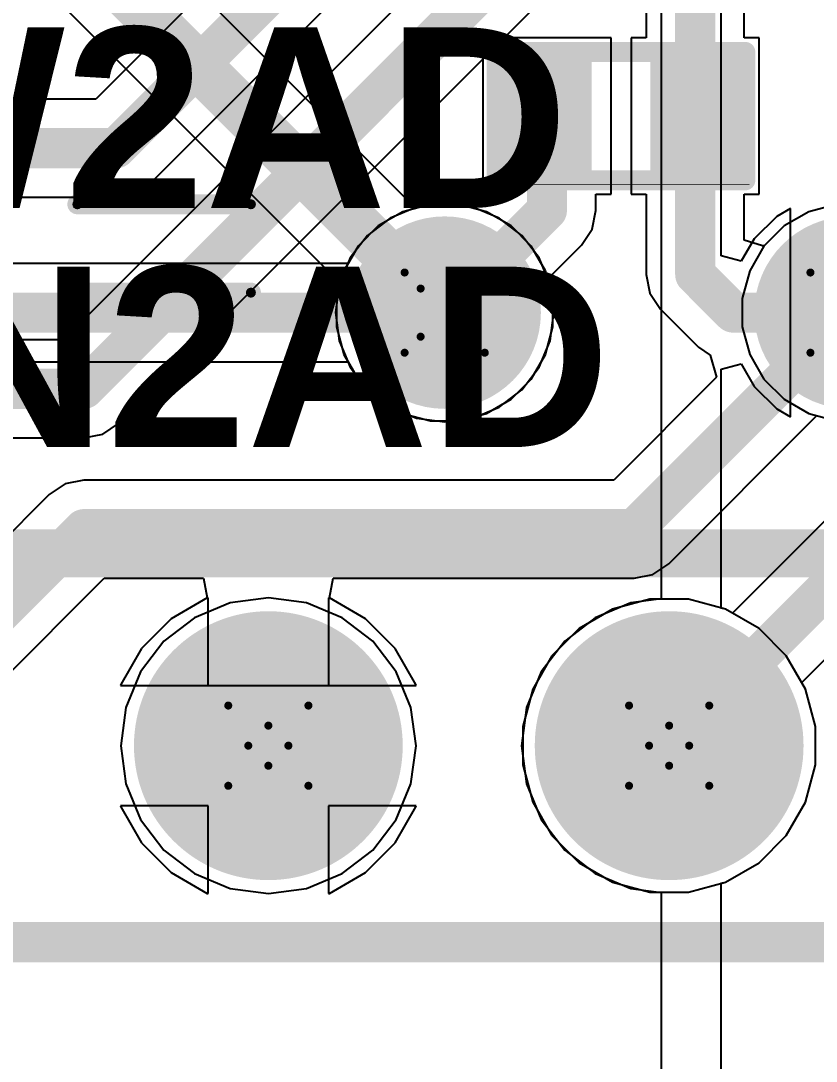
# Model space of a CAD drawing. Header units: inches. Extents: x 0 to 13.9, y -0.2 to 3.4.
# Drawn here: x 1.7392 to 1.9377, y 1.7223 to 1.9818 of the extents above; entities that cross this region are included whole.
import ezdxf

# ---------------------------------------------------------------- set-up
doc = ezdxf.new("R2010")
doc.units = ezdxf.units.IN
doc.header["$MEASUREMENT"] = 0
for name, color, linetype in [('Bottom Layer', 5, 'Continuous'), ('Bottom Solder', 6, 'Continuous'), ('Drill Drawing', 1, 'Continuous'), ('Layer 1', 16, 'Continuous'), ('Layer 2', 76, 'Continuous'), ('Mechanical 4', 56, 'Continuous'), ('Multi-Layer', 9, 'Continuous'), ('Pad Holes', 156, 'Continuous'), ('Top Layer', 1, 'Continuous'), ('Top Overlay', 2, 'Continuous'), ('Top Paste', 8, 'Continuous'), ('Top Solder', 216, 'Continuous')]:
    doc.layers.add(name, color=color, linetype=linetype)
doc.styles.add('Arial_Bold', font='', dxfattribs={"height": 0.2})
doc.styles.get('Arial_Bold').set_extended_font_data('Arial', bold=True)

msp = doc.modelspace()

# ---------------------------------------------------------------- hatches: boundary and pattern name
at = {"layer": 'Bottom Layer'}
h = msp.add_hatch(color=5, dxfattribs=at)
edge = h.paths.add_edge_path()
edge.add_arc((1.845, 1.909), 0.02, 0, 360)
h = msp.add_hatch(color=5, dxfattribs=at)
edge = h.paths.add_edge_path()
edge.add_arc((1.94625, 1.909), 0.02, 0, 360)
h = msp.add_hatch(color=5, dxfattribs=at)
edge = h.paths.add_edge_path()
edge.add_arc((1.801, 1.801), 0.02953, 0, 360)
h = msp.add_hatch(color=5, dxfattribs=at)
edge = h.paths.add_edge_path()
edge.add_arc((1.901, 1.801), 0.02953, 0, 360)
at = {"layer": 'Bottom Solder'}
h = msp.add_hatch(color=6, dxfattribs=at)
edge = h.paths.add_edge_path()
edge.add_arc((1.845, 1.909), 0.024, 0, 360)
h = msp.add_hatch(color=6, dxfattribs=at)
edge = h.paths.add_edge_path()
edge.add_arc((1.94625, 1.909), 0.024, 0, 360)
h = msp.add_hatch(color=6, dxfattribs=at)
edge = h.paths.add_edge_path()
edge.add_arc((1.801, 1.801), 0.03353, 0, 360)
h = msp.add_hatch(color=6, dxfattribs=at)
edge = h.paths.add_edge_path()
edge.add_arc((1.901, 1.801), 0.03353, 0, 360)
at = {"layer": 'Layer 1'}
h = msp.add_hatch(color=16, dxfattribs=at)
edge = h.paths.add_edge_path()
edge.add_arc((1.845, 1.909), 0.02, 0, 360)
h = msp.add_hatch(color=16, dxfattribs=at)
edge = h.paths.add_edge_path()
edge.add_arc((1.94625, 1.909), 0.02, 0, 360)
h = msp.add_hatch(color=16, dxfattribs=at)
edge = h.paths.add_edge_path()
edge.add_arc((1.801, 1.801), 0.02953, 0, 360)
h = msp.add_hatch(color=16, dxfattribs=at)
edge = h.paths.add_edge_path()
edge.add_arc((1.901, 1.801), 0.02953, 0, 360)
at = {"layer": 'Layer 2'}
h = msp.add_hatch(color=76, dxfattribs=at)
edge = h.paths.add_edge_path()
edge.add_arc((1.845, 1.909), 0.02, 0, 360)
h = msp.add_hatch(color=76, dxfattribs=at)
edge = h.paths.add_edge_path()
edge.add_arc((1.94625, 1.909), 0.02, 0, 360)
h = msp.add_hatch(color=76, dxfattribs=at)
edge = h.paths.add_edge_path()
edge.add_arc((1.801, 1.801), 0.02953, 0, 360)
h = msp.add_hatch(color=76, dxfattribs=at)
edge = h.paths.add_edge_path()
edge.add_arc((1.901, 1.801), 0.02953, 0, 360)
at = {"layer": 'Mechanical 4'}
h = msp.add_hatch(color=56, dxfattribs=at)
edge = h.paths.add_edge_path()
edge.add_arc((1.75335, 1.93602), 0.00125, 0, 360)
h = msp.add_hatch(color=56, dxfattribs=at)
edge = h.paths.add_edge_path()
edge.add_arc((1.79665, 1.93602), 0.00125, 0, 360)
h = msp.add_hatch(color=56, dxfattribs=at)
edge = h.paths.add_edge_path()
edge.add_arc((1.75335, 1.91398), 0.00125, 0, 360)
h = msp.add_hatch(color=56, dxfattribs=at)
edge = h.paths.add_edge_path()
edge.add_arc((1.79665, 1.91398), 0.00125, 0, 360)
at = {"layer": 'Multi-Layer'}
h = msp.add_hatch(color=9, dxfattribs=at)
edge = h.paths.add_edge_path()
edge.add_arc((1.845, 1.909), 0.02, 0, 360)
h = msp.add_hatch(color=9, dxfattribs=at)
edge = h.paths.add_edge_path()
edge.add_arc((1.94625, 1.909), 0.02, 0, 360)
h = msp.add_hatch(color=9, dxfattribs=at)
edge = h.paths.add_edge_path()
edge.add_arc((1.801, 1.801), 0.02953, 0, 360)
h = msp.add_hatch(color=9, dxfattribs=at)
edge = h.paths.add_edge_path()
edge.add_arc((1.901, 1.801), 0.02953, 0, 360)
at = {"layer": 'Pad Holes'}
h = msp.add_hatch(color=7, dxfattribs=at)
edge = h.paths.add_edge_path()
edge.add_arc((1.75335, 1.93602), 0.00125, 0, 360)
h = msp.add_hatch(color=7, dxfattribs=at)
edge = h.paths.add_edge_path()
edge.add_arc((1.79665, 1.93602), 0.00125, 0, 360)
h = msp.add_hatch(color=7, dxfattribs=at)
edge = h.paths.add_edge_path()
edge.add_arc((1.845, 1.909), 0.01, 0, 360)
h = msp.add_hatch(color=7, dxfattribs=at)
edge = h.paths.add_edge_path()
edge.add_arc((1.94625, 1.909), 0.01, 0, 360)
h = msp.add_hatch(color=7, dxfattribs=at)
edge = h.paths.add_edge_path()
edge.add_arc((1.75335, 1.91398), 0.00125, 0, 360)
h = msp.add_hatch(color=7, dxfattribs=at)
edge = h.paths.add_edge_path()
edge.add_arc((1.79665, 1.91398), 0.00125, 0, 360)
h = msp.add_hatch(color=7, dxfattribs=at)
edge = h.paths.add_edge_path()
edge.add_arc((1.801, 1.801), 0.01772, 0, 360)
h = msp.add_hatch(color=7, dxfattribs=at)
edge = h.paths.add_edge_path()
edge.add_arc((1.901, 1.801), 0.01772, 0, 360)
at = {"layer": 'Top Layer'}
for points in [[(1.8615, 1.9455), (1.8615, 1.9705), (1.8795, 1.9705), (1.8795, 1.9455)], [(1.8985, 1.9455), (1.8985, 1.9705), (1.9165, 1.9705), (1.9165, 1.9455)]]:
    msp.add_hatch(color=1, dxfattribs=at).paths.add_polyline_path(points)
h = msp.add_hatch(color=1, dxfattribs=at)
edge = h.paths.add_edge_path()
edge.add_arc((1.845, 1.909), 0.02, 0, 360)
h = msp.add_hatch(color=1, dxfattribs=at)
edge = h.paths.add_edge_path()
edge.add_arc((1.94625, 1.909), 0.02, 0, 360)
h = msp.add_hatch(color=1, dxfattribs=at)
edge = h.paths.add_edge_path()
edge.add_arc((1.801, 1.801), 0.02953, 0, 360)
h = msp.add_hatch(color=1, dxfattribs=at)
edge = h.paths.add_edge_path()
edge.add_arc((1.901, 1.801), 0.02953, 0, 360)
at = {"layer": 'Top Paste'}
for points in [[(1.8615, 1.9455), (1.8615, 1.9705), (1.8795, 1.9705), (1.8795, 1.9455)], [(1.8985, 1.9455), (1.8985, 1.9705), (1.9165, 1.9705), (1.9165, 1.9455)]]:
    msp.add_hatch(color=8, dxfattribs=at).paths.add_polyline_path(points)
at = {"layer": 'Top Solder'}
for points in [[(1.85933, 1.94333), (1.85933, 1.97267), (1.88167, 1.97267), (1.88167, 1.94333)], [(1.89633, 1.94333), (1.89633, 1.97267), (1.91867, 1.97267), (1.91867, 1.94333)]]:
    msp.add_hatch(color=216, dxfattribs=at).paths.add_polyline_path(points)
h = msp.add_hatch(color=216, dxfattribs=at)
edge = h.paths.add_edge_path()
edge.add_arc((1.845, 1.909), 0.024, 0, 360)
h = msp.add_hatch(color=216, dxfattribs=at)
edge = h.paths.add_edge_path()
edge.add_arc((1.94625, 1.909), 0.024, 0, 360)
h = msp.add_hatch(color=216, dxfattribs=at)
edge = h.paths.add_edge_path()
edge.add_arc((1.801, 1.801), 0.03353, 0, 360)
h = msp.add_hatch(color=216, dxfattribs=at)
edge = h.paths.add_edge_path()
edge.add_arc((1.901, 1.801), 0.03353, 0, 360)

# ---------------------------------------------------------------- linework, layer by layer
at = {"layer": 'Bottom Layer'}
for p, q in [((1.97219, 2.17649), (1.75793, 1.96224)), ((1.77165, 1.94135), (1.98949, 2.15919)), ((1.93535, 2.08765), (1.74993, 1.90224)), ((1.76365, 1.88135), (1.94907, 2.06676)), ((1.75793, 1.96224), (1.59511, 1.96224)), ((1.76768, 1.9387), (1.77165, 1.94135)), ((1.763, 1.93776), (1.76768, 1.9387)), ((1.59511, 1.93776), (1.763, 1.93776)), ((1.84145, 1.936), (1.83458, 1.93416)), ((1.84855, 1.936), (1.84145, 1.936)), ((1.85542, 1.93416), (1.84855, 1.936)), ((1.9427, 1.936), (1.93583, 1.93416)), ((1.83458, 1.93416), (1.82842, 1.93061)), ((1.86158, 1.93061), (1.85542, 1.93416)), ((1.93583, 1.93416), (1.92967, 1.93061)), ((1.82842, 1.93061), (1.82339, 1.92558)), ((1.86661, 1.92558), (1.86158, 1.93061)), ((1.92967, 1.93061), (1.92464, 1.92558)), ((1.82339, 1.92558), (1.81984, 1.91942)), ((1.87016, 1.91942), (1.86661, 1.92558)), ((1.92464, 1.92558), (1.92109, 1.91942)), ((1.81984, 1.91942), (1.818, 1.91255)), ((1.872, 1.91255), (1.87016, 1.91942)), ((1.92109, 1.91942), (1.91925, 1.91255)), ((1.818, 1.91255), (1.818, 1.90545)), ((1.872, 1.90545), (1.872, 1.91255)), ((1.91925, 1.91255), (1.91925, 1.90545)), ((1.818, 1.90545), (1.81984, 1.89858)), ((1.87016, 1.89858), (1.872, 1.90545)), ((1.91925, 1.90545), (1.92109, 1.89858)), ((1.74993, 1.90224), (1.59511, 1.90224)), ((1.81984, 1.89858), (1.82339, 1.89242)), ((1.86661, 1.89242), (1.87016, 1.89858)), ((1.92109, 1.89858), (1.92464, 1.89242)), ((1.82339, 1.89242), (1.82842, 1.88739)), ((1.86158, 1.88739), (1.86661, 1.89242)), ((1.92464, 1.89242), (1.92967, 1.88739)), ((1.82842, 1.88739), (1.83458, 1.88384)), ((1.85542, 1.88384), (1.86158, 1.88739)), ((1.92967, 1.88739), (1.93583, 1.88384)), ((1.83458, 1.88384), (1.84145, 1.882)), ((1.84855, 1.882), (1.85542, 1.88384)), ((1.93583, 1.88384), (1.9427, 1.882)), ((1.75968, 1.8787), (1.76365, 1.88135)), ((1.84145, 1.882), (1.84855, 1.882)), ((1.755, 1.87776), (1.75968, 1.8787)), ((1.59511, 1.87776), (1.755, 1.87776)), ((1.78574, 1.83783), (1.77673, 1.83263)), ((1.786, 1.8379), (1.78574, 1.83783)), ((1.786, 1.816), (1.786, 1.8379)), ((1.81626, 1.83783), (1.816, 1.8379)), ((1.816, 1.8379), (1.816, 1.816)), ((1.82527, 1.83263), (1.81626, 1.83783)), ((1.89619, 1.83753), (1.8869, 1.83504)), ((1.90581, 1.83753), (1.89619, 1.83753)), ((1.9151, 1.83504), (1.90581, 1.83753)), ((1.8869, 1.83504), (1.87857, 1.83023)), ((1.92343, 1.83023), (1.9151, 1.83504)), ((1.77673, 1.83263), (1.76937, 1.82527)), ((1.83263, 1.82527), (1.82527, 1.83263)), ((1.87857, 1.83023), (1.87177, 1.82343)), ((1.93023, 1.82343), (1.92343, 1.83023)), ((1.76937, 1.82527), (1.76417, 1.81626)), ((1.83783, 1.81626), (1.83263, 1.82527)), ((1.87177, 1.82343), (1.86696, 1.8151)), ((1.93504, 1.8151), (1.93023, 1.82343)), ((1.76417, 1.81626), (1.7641, 1.816)), ((1.8379, 1.816), (1.83783, 1.81626)), ((1.7641, 1.816), (1.786, 1.816)), ((1.816, 1.816), (1.8379, 1.816)), ((1.86696, 1.8151), (1.86447, 1.80581)), ((1.93753, 1.80581), (1.93504, 1.8151)), ((1.86447, 1.80581), (1.86447, 1.79619)), ((1.93753, 1.79619), (1.93753, 1.80581)), ((1.86447, 1.79619), (1.86696, 1.7869)), ((1.93504, 1.7869), (1.93753, 1.79619)), ((1.786, 1.786), (1.7641, 1.786)), ((1.7641, 1.786), (1.76417, 1.78574)), ((1.76417, 1.78574), (1.76937, 1.77673)), ((1.786, 1.7641), (1.786, 1.786)), ((1.8379, 1.786), (1.816, 1.786)), ((1.816, 1.786), (1.816, 1.7641)), ((1.83263, 1.77673), (1.83783, 1.78574)), ((1.83783, 1.78574), (1.8379, 1.786)), ((1.86696, 1.7869), (1.87177, 1.77857)), ((1.93023, 1.77857), (1.93504, 1.7869)), ((1.87177, 1.77857), (1.87857, 1.77177)), ((1.92343, 1.77177), (1.93023, 1.77857)), ((1.76937, 1.77673), (1.77673, 1.76937)), ((1.82527, 1.76937), (1.83263, 1.77673)), ((1.87857, 1.77177), (1.8869, 1.76696)), ((1.9151, 1.76696), (1.92343, 1.77177)), ((1.77673, 1.76937), (1.78574, 1.76417)), ((1.81626, 1.76417), (1.82527, 1.76937)), ((1.8869, 1.76696), (1.89619, 1.76447)), ((1.90581, 1.76447), (1.9151, 1.76696)), ((1.89619, 1.76447), (1.90581, 1.76447)), ((1.78574, 1.76417), (1.786, 1.7641)), ((1.816, 1.7641), (1.81626, 1.76417))]:
    msp.add_line(p, q, dxfattribs=at)
for points in [[(1.763, 1.95, 0.01, 0.01, 0), (1.991, 2.178, 0.01, 0.01, 0)], [(1.755, 1.89, 0.01, 0.01, 0), (1.944, 2.079, 0.01, 0.01, 0)], [(1.571, 1.95, 0.01, 0.01, 0), (1.763, 1.95, 0.01, 0.01, 0)], [(1.571, 1.89, 0.01, 0.01, 0), (1.755, 1.89, 0.01, 0.01, 0)]]:
    msp.add_lwpolyline(points, format="xyseb", dxfattribs=at)
for points in [[(1.7605, 1.95, 0.005, 0.005, 1), (1.7655, 1.95, 0.005, 0.005, 1)], [(1.7605, 1.95, 0.005, 0.005, 1), (1.7655, 1.95, 0.005, 0.005, 1)], [(1.7525, 1.89, 0.005, 0.005, 1), (1.7575, 1.89, 0.005, 0.005, 1)], [(1.7525, 1.89, 0.005, 0.005, 1), (1.7575, 1.89, 0.005, 0.005, 1)]]:
    msp.add_lwpolyline(points, format="xyseb", close=True, dxfattribs=at)
at = {"layer": 'Drill Drawing'}
for points in [[(1.835, 1.919, 0.002, 0.002, 0), (1.855, 1.919, 0.002, 0.002, 0)], [(1.835, 1.899, 0.002, 0.002, 0), (1.835, 1.919, 0.002, 0.002, 0)], [(1.855, 1.899, 0.002, 0.002, 0), (1.855, 1.919, 0.002, 0.002, 0)], [(1.93625, 1.919, 0.002, 0.002, 0), (1.95625, 1.919, 0.002, 0.002, 0)], [(1.93625, 1.899, 0.002, 0.002, 0), (1.93625, 1.919, 0.002, 0.002, 0)], [(1.839, 1.915, 0.002, 0.002, 0), (1.851, 1.915, 0.002, 0.002, 0)], [(1.839, 1.903, 0.002, 0.002, 0), (1.839, 1.915, 0.002, 0.002, 0)], [(1.851, 1.903, 0.002, 0.002, 0), (1.851, 1.915, 0.002, 0.002, 0)], [(1.839, 1.903, 0.002, 0.002, 0), (1.851, 1.903, 0.002, 0.002, 0)], [(1.835, 1.899, 0.002, 0.002, 0), (1.855, 1.899, 0.002, 0.002, 0)], [(1.93625, 1.899, 0.002, 0.002, 0), (1.95625, 1.899, 0.002, 0.002, 0)], [(1.791, 1.811, 0.002, 0.002, 0), (1.801, 1.806, 0.002, 0.002, 0)], [(1.791, 1.811, 0.002, 0.002, 0), (1.796, 1.801, 0.002, 0.002, 0)], [(1.801, 1.806, 0.002, 0.002, 0), (1.811, 1.811, 0.002, 0.002, 0)], [(1.806, 1.801, 0.002, 0.002, 0), (1.811, 1.811, 0.002, 0.002, 0)], [(1.891, 1.811, 0.002, 0.002, 0), (1.901, 1.806, 0.002, 0.002, 0)], [(1.891, 1.811, 0.002, 0.002, 0), (1.896, 1.801, 0.002, 0.002, 0)], [(1.901, 1.806, 0.002, 0.002, 0), (1.911, 1.811, 0.002, 0.002, 0)], [(1.906, 1.801, 0.002, 0.002, 0), (1.911, 1.811, 0.002, 0.002, 0)], [(1.791, 1.791, 0.002, 0.002, 0), (1.796, 1.801, 0.002, 0.002, 0)], [(1.806, 1.801, 0.002, 0.002, 0), (1.811, 1.791, 0.002, 0.002, 0)], [(1.891, 1.791, 0.002, 0.002, 0), (1.896, 1.801, 0.002, 0.002, 0)], [(1.906, 1.801, 0.002, 0.002, 0), (1.911, 1.791, 0.002, 0.002, 0)], [(1.791, 1.791, 0.002, 0.002, 0), (1.801, 1.796, 0.002, 0.002, 0)], [(1.801, 1.796, 0.002, 0.002, 0), (1.811, 1.791, 0.002, 0.002, 0)], [(1.891, 1.791, 0.002, 0.002, 0), (1.901, 1.796, 0.002, 0.002, 0)], [(1.901, 1.796, 0.002, 0.002, 0), (1.911, 1.791, 0.002, 0.002, 0)]]:
    msp.add_lwpolyline(points, format="xyseb", dxfattribs=at)
for points in [[(1.8345, 1.919, 0.001, 0.001, 1), (1.8355, 1.919, 0.001, 0.001, 1)], [(1.8345, 1.919, 0.001, 0.001, 1), (1.8355, 1.919, 0.001, 0.001, 1)], [(1.8545, 1.919, 0.001, 0.001, 1), (1.8555, 1.919, 0.001, 0.001, 1)], [(1.8545, 1.919, 0.001, 0.001, 1), (1.8555, 1.919, 0.001, 0.001, 1)], [(1.93575, 1.919, 0.001, 0.001, 1), (1.93675, 1.919, 0.001, 0.001, 1)], [(1.93575, 1.919, 0.001, 0.001, 1), (1.93675, 1.919, 0.001, 0.001, 1)], [(1.8385, 1.915, 0.001, 0.001, 1), (1.8395, 1.915, 0.001, 0.001, 1)], [(1.8385, 1.915, 0.001, 0.001, 1), (1.8395, 1.915, 0.001, 0.001, 1)], [(1.8505, 1.915, 0.001, 0.001, 1), (1.8515, 1.915, 0.001, 0.001, 1)], [(1.8505, 1.915, 0.001, 0.001, 1), (1.8515, 1.915, 0.001, 0.001, 1)], [(1.8385, 1.903, 0.001, 0.001, 1), (1.8395, 1.903, 0.001, 0.001, 1)], [(1.8385, 1.903, 0.001, 0.001, 1), (1.8395, 1.903, 0.001, 0.001, 1)], [(1.8505, 1.903, 0.001, 0.001, 1), (1.8515, 1.903, 0.001, 0.001, 1)], [(1.8505, 1.903, 0.001, 0.001, 1), (1.8515, 1.903, 0.001, 0.001, 1)], [(1.8345, 1.899, 0.001, 0.001, 1), (1.8355, 1.899, 0.001, 0.001, 1)], [(1.8345, 1.899, 0.001, 0.001, 1), (1.8355, 1.899, 0.001, 0.001, 1)], [(1.8545, 1.899, 0.001, 0.001, 1), (1.8555, 1.899, 0.001, 0.001, 1)], [(1.8545, 1.899, 0.001, 0.001, 1), (1.8555, 1.899, 0.001, 0.001, 1)], [(1.93575, 1.899, 0.001, 0.001, 1), (1.93675, 1.899, 0.001, 0.001, 1)], [(1.93575, 1.899, 0.001, 0.001, 1), (1.93675, 1.899, 0.001, 0.001, 1)], [(1.7905, 1.811, 0.001, 0.001, 1), (1.7915, 1.811, 0.001, 0.001, 1)], [(1.7905, 1.811, 0.001, 0.001, 1), (1.7915, 1.811, 0.001, 0.001, 1)], [(1.8105, 1.811, 0.001, 0.001, 1), (1.8115, 1.811, 0.001, 0.001, 1)], [(1.8105, 1.811, 0.001, 0.001, 1), (1.8115, 1.811, 0.001, 0.001, 1)], [(1.8905, 1.811, 0.001, 0.001, 1), (1.8915, 1.811, 0.001, 0.001, 1)], [(1.8905, 1.811, 0.001, 0.001, 1), (1.8915, 1.811, 0.001, 0.001, 1)], [(1.9105, 1.811, 0.001, 0.001, 1), (1.9115, 1.811, 0.001, 0.001, 1)], [(1.9105, 1.811, 0.001, 0.001, 1), (1.9115, 1.811, 0.001, 0.001, 1)], [(1.8005, 1.806, 0.001, 0.001, 1), (1.8015, 1.806, 0.001, 0.001, 1)], [(1.8005, 1.806, 0.001, 0.001, 1), (1.8015, 1.806, 0.001, 0.001, 1)], [(1.9005, 1.806, 0.001, 0.001, 1), (1.9015, 1.806, 0.001, 0.001, 1)], [(1.9005, 1.806, 0.001, 0.001, 1), (1.9015, 1.806, 0.001, 0.001, 1)], [(1.7955, 1.801, 0.001, 0.001, 1), (1.7965, 1.801, 0.001, 0.001, 1)], [(1.7955, 1.801, 0.001, 0.001, 1), (1.7965, 1.801, 0.001, 0.001, 1)], [(1.8055, 1.801, 0.001, 0.001, 1), (1.8065, 1.801, 0.001, 0.001, 1)], [(1.8055, 1.801, 0.001, 0.001, 1), (1.8065, 1.801, 0.001, 0.001, 1)], [(1.8955, 1.801, 0.001, 0.001, 1), (1.8965, 1.801, 0.001, 0.001, 1)], [(1.8955, 1.801, 0.001, 0.001, 1), (1.8965, 1.801, 0.001, 0.001, 1)], [(1.9055, 1.801, 0.001, 0.001, 1), (1.9065, 1.801, 0.001, 0.001, 1)], [(1.9055, 1.801, 0.001, 0.001, 1), (1.9065, 1.801, 0.001, 0.001, 1)], [(1.8005, 1.796, 0.001, 0.001, 1), (1.8015, 1.796, 0.001, 0.001, 1)], [(1.8005, 1.796, 0.001, 0.001, 1), (1.8015, 1.796, 0.001, 0.001, 1)], [(1.9005, 1.796, 0.001, 0.001, 1), (1.9015, 1.796, 0.001, 0.001, 1)], [(1.9005, 1.796, 0.001, 0.001, 1), (1.9015, 1.796, 0.001, 0.001, 1)], [(1.7905, 1.791, 0.001, 0.001, 1), (1.7915, 1.791, 0.001, 0.001, 1)], [(1.7905, 1.791, 0.001, 0.001, 1), (1.7915, 1.791, 0.001, 0.001, 1)], [(1.8105, 1.791, 0.001, 0.001, 1), (1.8115, 1.791, 0.001, 0.001, 1)], [(1.8105, 1.791, 0.001, 0.001, 1), (1.8115, 1.791, 0.001, 0.001, 1)], [(1.8905, 1.791, 0.001, 0.001, 1), (1.8915, 1.791, 0.001, 0.001, 1)], [(1.8905, 1.791, 0.001, 0.001, 1), (1.8915, 1.791, 0.001, 0.001, 1)], [(1.9105, 1.791, 0.001, 0.001, 1), (1.9115, 1.791, 0.001, 0.001, 1)], [(1.9105, 1.791, 0.001, 0.001, 1), (1.9115, 1.791, 0.001, 0.001, 1)]]:
    msp.add_lwpolyline(points, format="xyseb", close=True, dxfattribs=at)
at = {"layer": 'Layer 1'}
for p, q in [((1.83774, 1.93501), (1.76325, 2.00949)), ((1.74063, 1.99463), (1.81899, 1.91626)), ((1.84145, 1.936), (1.83774, 1.93501)), ((1.84855, 1.936), (1.84145, 1.936)), ((1.85542, 1.93416), (1.84855, 1.936)), ((1.9427, 1.936), (1.93583, 1.93416)), ((1.86158, 1.93061), (1.85542, 1.93416)), ((1.93583, 1.93416), (1.92967, 1.93061)), ((1.86661, 1.92558), (1.86158, 1.93061)), ((1.92967, 1.93061), (1.92464, 1.92558)), ((1.87016, 1.91942), (1.86661, 1.92558)), ((1.92464, 1.92558), (1.92109, 1.91942)), ((1.872, 1.91255), (1.87016, 1.91942)), ((1.92109, 1.91942), (1.91925, 1.91255)), ((1.81899, 1.91626), (1.818, 1.91255)), ((1.818, 1.91255), (1.818, 1.90545)), ((1.872, 1.90545), (1.872, 1.91255)), ((1.91925, 1.91255), (1.91925, 1.90545)), ((1.818, 1.90545), (1.81984, 1.89858)), ((1.87016, 1.89858), (1.872, 1.90545)), ((1.91925, 1.90545), (1.92109, 1.89858)), ((1.81984, 1.89858), (1.82339, 1.89242)), ((1.86661, 1.89242), (1.87016, 1.89858)), ((1.92109, 1.89858), (1.92464, 1.89242)), ((1.82339, 1.89242), (1.82842, 1.88739)), ((1.86158, 1.88739), (1.86661, 1.89242)), ((1.92464, 1.89242), (1.92967, 1.88739)), ((1.82842, 1.88739), (1.83458, 1.88384)), ((1.85542, 1.88384), (1.86158, 1.88739)), ((1.92967, 1.88739), (1.93583, 1.88384)), ((1.83458, 1.88384), (1.84145, 1.882)), ((1.84855, 1.882), (1.85542, 1.88384)), ((1.93583, 1.88384), (1.9427, 1.882)), ((1.84145, 1.882), (1.84855, 1.882)), ((1.78574, 1.83783), (1.77673, 1.83263)), ((1.786, 1.8379), (1.78574, 1.83783)), ((1.786, 1.816), (1.786, 1.8379)), ((1.81626, 1.83783), (1.816, 1.8379)), ((1.816, 1.8379), (1.816, 1.816)), ((1.82527, 1.83263), (1.81626, 1.83783)), ((1.89619, 1.83753), (1.8869, 1.83504)), ((1.90581, 1.83753), (1.89619, 1.83753)), ((1.9151, 1.83504), (1.90581, 1.83753)), ((1.8869, 1.83504), (1.87857, 1.83023)), ((1.92343, 1.83023), (1.9151, 1.83504)), ((1.77673, 1.83263), (1.76937, 1.82527)), ((1.83263, 1.82527), (1.82527, 1.83263)), ((1.87857, 1.83023), (1.87177, 1.82343)), ((1.93023, 1.82343), (1.92343, 1.83023)), ((1.76937, 1.82527), (1.76417, 1.81626)), ((1.83783, 1.81626), (1.83263, 1.82527)), ((1.87177, 1.82343), (1.86696, 1.8151)), ((1.93504, 1.8151), (1.93023, 1.82343)), ((1.76417, 1.81626), (1.7641, 1.816)), ((1.8379, 1.816), (1.83783, 1.81626)), ((1.7641, 1.816), (1.786, 1.816)), ((1.816, 1.816), (1.8379, 1.816)), ((1.86696, 1.8151), (1.86447, 1.80581)), ((1.93753, 1.80581), (1.93504, 1.8151)), ((1.86447, 1.80581), (1.86447, 1.79619)), ((1.93753, 1.79619), (1.93753, 1.80581)), ((1.86447, 1.79619), (1.86696, 1.7869)), ((1.93504, 1.7869), (1.93753, 1.79619)), ((1.786, 1.786), (1.7641, 1.786)), ((1.7641, 1.786), (1.76417, 1.78574)), ((1.76417, 1.78574), (1.76937, 1.77673)), ((1.786, 1.7641), (1.786, 1.786)), ((1.8379, 1.786), (1.816, 1.786)), ((1.816, 1.786), (1.816, 1.7641)), ((1.83263, 1.77673), (1.83783, 1.78574)), ((1.83783, 1.78574), (1.8379, 1.786)), ((1.86696, 1.7869), (1.87177, 1.77857)), ((1.93023, 1.77857), (1.93504, 1.7869)), ((1.87177, 1.77857), (1.87857, 1.77177)), ((1.92343, 1.77177), (1.93023, 1.77857)), ((1.76937, 1.77673), (1.77673, 1.76937)), ((1.82527, 1.76937), (1.83263, 1.77673)), ((1.87857, 1.77177), (1.8869, 1.76696)), ((1.9151, 1.76696), (1.92343, 1.77177)), ((1.77673, 1.76937), (1.78574, 1.76417)), ((1.81626, 1.76417), (1.82527, 1.76937)), ((1.8869, 1.76696), (1.89619, 1.76447)), ((1.90581, 1.76447), (1.9151, 1.76696)), ((1.89619, 1.76447), (1.90581, 1.76447)), ((1.78574, 1.76417), (1.786, 1.7641)), ((1.816, 1.7641), (1.81626, 1.76417))]:
    msp.add_line(p, q, dxfattribs=at)
msp.add_lwpolyline([(1.75, 2.004, 0.012, 0.012, 0), (1.845, 1.909, 0.012, 0.012, 0)], format="xyseb", dxfattribs=at)
msp.add_lwpolyline([(1.842, 1.909, 0.006, 0.006, 1), (1.848, 1.909, 0.006, 0.006, 1)], format="xyseb", close=True, dxfattribs=at)
at = {"layer": 'Layer 2'}
for p, q in [((1.899, 2.16446), (1.899, 1.83758)), ((1.914, 1.92314), (1.914, 2.15966)), ((1.845, 1.93623), (1.83795, 1.93531)), ((1.85205, 1.93531), (1.845, 1.93623)), ((1.83795, 1.93531), (1.83138, 1.93258)), ((1.85862, 1.93258), (1.85205, 1.93531)), ((1.92783, 1.93301), (1.92224, 1.92742)), ((1.93125, 1.93498), (1.92783, 1.93301)), ((1.93125, 1.909), (1.93125, 1.93498)), ((1.83138, 1.93258), (1.82574, 1.92826)), ((1.86426, 1.92826), (1.85862, 1.93258)), ((1.82574, 1.92826), (1.82142, 1.92262)), ((1.86858, 1.92262), (1.86426, 1.92826)), ((1.92224, 1.92742), (1.919, 1.9218)), ((1.82142, 1.92262), (1.81869, 1.91605)), ((1.87131, 1.91605), (1.86858, 1.92262)), ((1.919, 1.9218), (1.914, 1.92314)), ((1.81869, 1.91605), (1.81777, 1.909)), ((1.87223, 1.909), (1.87131, 1.91605)), ((1.81777, 1.909), (1.81869, 1.90195)), ((1.87131, 1.90195), (1.87223, 1.909)), ((1.93125, 1.88302), (1.93125, 1.909)), ((1.81869, 1.90195), (1.82142, 1.89538)), ((1.86858, 1.89538), (1.87131, 1.90195)), ((1.82142, 1.89538), (1.82574, 1.88974)), ((1.86426, 1.88974), (1.86858, 1.89538)), ((1.914, 1.89486), (1.919, 1.8962)), ((1.914, 1.83533), (1.914, 1.89486)), ((1.919, 1.8962), (1.92224, 1.89058)), ((1.82574, 1.88974), (1.83138, 1.88542)), ((1.85862, 1.88542), (1.86426, 1.88974)), ((1.92224, 1.89058), (1.92783, 1.88499)), ((1.83138, 1.88542), (1.83795, 1.88269)), ((1.85205, 1.88269), (1.85862, 1.88542)), ((1.92783, 1.88499), (1.93125, 1.88302)), ((1.83795, 1.88269), (1.845, 1.88177)), ((1.845, 1.88177), (1.85205, 1.88269)), ((1.801, 1.83784), (1.79146, 1.83659)), ((1.81054, 1.83659), (1.801, 1.83784)), ((1.899, 1.83758), (1.89146, 1.83659)), ((1.79146, 1.83659), (1.78258, 1.83291)), ((1.81942, 1.83291), (1.81054, 1.83659)), ((1.89146, 1.83659), (1.88258, 1.83291)), ((1.9151, 1.83504), (1.914, 1.83533)), ((1.92343, 1.83023), (1.9151, 1.83504)), ((1.78258, 1.83291), (1.77495, 1.82705)), ((1.82705, 1.82705), (1.81942, 1.83291)), ((1.88258, 1.83291), (1.87495, 1.82705)), ((1.93023, 1.82343), (1.92343, 1.83023)), ((1.77495, 1.82705), (1.76909, 1.81942)), ((1.83291, 1.81942), (1.82705, 1.82705)), ((1.87495, 1.82705), (1.86909, 1.81942)), ((1.93504, 1.8151), (1.93023, 1.82343)), ((1.76909, 1.81942), (1.76541, 1.81054)), ((1.83659, 1.81054), (1.83291, 1.81942)), ((1.86909, 1.81942), (1.86541, 1.81054)), ((1.93753, 1.80581), (1.93504, 1.8151)), ((1.76541, 1.81054), (1.76416, 1.801)), ((1.83784, 1.801), (1.83659, 1.81054)), ((1.86541, 1.81054), (1.86416, 1.801)), ((1.93753, 1.79619), (1.93753, 1.80581)), ((1.76416, 1.801), (1.76541, 1.79146)), ((1.83659, 1.79146), (1.83784, 1.801)), ((1.86416, 1.801), (1.86541, 1.79146)), ((1.93504, 1.7869), (1.93753, 1.79619)), ((1.76541, 1.79146), (1.76909, 1.78258)), ((1.83291, 1.78258), (1.83659, 1.79146)), ((1.86541, 1.79146), (1.86909, 1.78258)), ((1.93023, 1.77857), (1.93504, 1.7869)), ((1.76909, 1.78258), (1.77495, 1.77495)), ((1.82705, 1.77495), (1.83291, 1.78258)), ((1.86909, 1.78258), (1.87495, 1.77495)), ((1.92343, 1.77177), (1.93023, 1.77857)), ((1.77495, 1.77495), (1.78258, 1.76909)), ((1.81942, 1.76909), (1.82705, 1.77495)), ((1.87495, 1.77495), (1.88258, 1.76909)), ((1.9151, 1.76696), (1.92343, 1.77177)), ((1.78258, 1.76909), (1.79146, 1.76541)), ((1.81054, 1.76541), (1.81942, 1.76909)), ((1.88258, 1.76909), (1.89146, 1.76541)), ((1.914, 1.76667), (1.9151, 1.76696)), ((1.79146, 1.76541), (1.801, 1.76416)), ((1.801, 1.76416), (1.81054, 1.76541)), ((1.89146, 1.76541), (1.899, 1.76442)), ((1.899, 1.76442), (1.899, 1.68564)), ((1.914, 1.669), (1.914, 1.76667))]:
    msp.add_line(p, q, dxfattribs=at)
at = {"layer": 'Mechanical 4'}
for points in [[(1.75335, 1.93602, 0.005, 0.005, 0), (1.79665, 1.93602, 0.005, 0.005, 0)], [(1.75335, 1.91398, 0.005, 0.005, 0), (1.79665, 1.91398, 0.005, 0.005, 0)], [(1.55, 1.848, 0.01, 0.01, 0), (2.15, 1.848, 0.01, 0.01, 0)], [(1.55, 1.752, 0.01, 0.01, 0), (2.15, 1.752, 0.01, 0.01, 0)]]:
    msp.add_lwpolyline(points, format="xyseb", dxfattribs=at)
for points in [[(1.7521, 1.93602, 0.0025, 0.0025, 1), (1.7546, 1.93602, 0.0025, 0.0025, 1)], [(1.7954, 1.93602, 0.0025, 0.0025, 1), (1.7979, 1.93602, 0.0025, 0.0025, 1)], [(1.7521, 1.91398, 0.0025, 0.0025, 1), (1.7546, 1.91398, 0.0025, 0.0025, 1)], [(1.7954, 1.91398, 0.0025, 0.0025, 1), (1.7979, 1.91398, 0.0025, 0.0025, 1)]]:
    msp.add_lwpolyline(points, format="xyseb", close=True, dxfattribs=at)
at = {"layer": 'Top Layer'}
for p, q in [((1.91974, 1.9775), (1.91974, 1.9955)), ((1.89526, 1.99043), (1.89526, 1.9775)), ((1.8865, 1.9775), (1.8545, 1.9775)), ((1.8545, 1.9775), (1.8545, 1.93958)), ((1.8865, 1.9385), (1.8865, 1.9775)), ((1.89526, 1.9775), (1.8915, 1.9775)), ((1.8915, 1.9775), (1.8915, 1.9385)), ((1.9235, 1.9775), (1.91974, 1.9775)), ((1.9235, 1.9385), (1.9235, 1.9775)), ((1.8545, 1.93958), (1.85078, 1.9354)), ((1.88274, 1.9345), (1.88274, 1.9385)), ((1.88274, 1.9385), (1.8865, 1.9385)), ((1.8915, 1.9385), (1.89526, 1.9385)), ((1.89526, 1.9385), (1.89526, 1.9185)), ((1.91974, 1.92708), (1.91974, 1.9385)), ((1.91974, 1.9385), (1.9235, 1.9385)), ((1.84145, 1.936), (1.83458, 1.93416)), ((1.84855, 1.936), (1.84145, 1.936)), ((1.85078, 1.9354), (1.84855, 1.936)), ((1.9427, 1.936), (1.93583, 1.93416)), ((1.83458, 1.93416), (1.82842, 1.93061)), ((1.8818, 1.92982), (1.88274, 1.9345)), ((1.93583, 1.93416), (1.92967, 1.93061)), ((1.82842, 1.93061), (1.82339, 1.92558)), ((1.92967, 1.93061), (1.92474, 1.92567)), ((1.87915, 1.92585), (1.8818, 1.92982)), ((1.82339, 1.92558), (1.82089, 1.92124)), ((1.8707, 1.9174), (1.87915, 1.92585)), ((1.92431, 1.92568), (1.91974, 1.92708)), ((1.92474, 1.92567), (1.92431, 1.92568)), ((1.82089, 1.92124), (1.709, 1.92124)), ((1.89526, 1.9185), (1.8962, 1.91382)), ((1.872, 1.91255), (1.8707, 1.9174)), ((1.872, 1.90545), (1.872, 1.91255)), ((1.8962, 1.91382), (1.89885, 1.90985)), ((1.89885, 1.90985), (1.90835, 1.90035)), ((1.87016, 1.89858), (1.872, 1.90545)), ((1.90835, 1.90035), (1.91127, 1.8984)), ((1.71407, 1.89676), (1.82089, 1.89676)), ((1.82089, 1.89676), (1.82339, 1.89242)), ((1.86661, 1.89242), (1.87016, 1.89858)), ((1.91127, 1.8984), (1.91283, 1.89288)), ((1.82339, 1.89242), (1.82842, 1.88739)), ((1.86158, 1.88739), (1.86661, 1.89242)), ((1.91283, 1.89288), (1.88718, 1.86724)), ((1.82842, 1.88739), (1.83458, 1.88384)), ((1.85542, 1.88384), (1.86158, 1.88739)), ((1.83458, 1.88384), (1.84145, 1.882)), ((1.84855, 1.882), (1.85542, 1.88384)), ((1.84145, 1.882), (1.84855, 1.882)), ((1.9009, 1.84635), (1.93785, 1.8833)), ((1.95435, 1.87165), (1.91677, 1.83407)), ((1.75032, 1.8663), (1.74635, 1.86365)), ((1.755, 1.86724), (1.75032, 1.8663)), ((1.88718, 1.86724), (1.755, 1.86724)), ((1.74635, 1.86365), (1.71677, 1.83407)), ((1.93407, 1.81677), (1.96807, 1.85076)), ((1.89693, 1.8437), (1.9009, 1.84635)), ((1.73407, 1.81677), (1.76007, 1.84276)), ((1.76007, 1.84276), (1.78483, 1.84276)), ((1.78483, 1.84276), (1.78574, 1.83783)), ((1.81626, 1.83783), (1.81717, 1.84276)), ((1.81717, 1.84276), (1.89225, 1.84276)), ((1.89225, 1.84276), (1.89693, 1.8437)), ((1.78574, 1.83783), (1.77673, 1.83263)), ((1.82527, 1.83263), (1.81626, 1.83783)), ((1.89619, 1.83753), (1.8869, 1.83504)), ((1.90581, 1.83753), (1.89619, 1.83753)), ((1.9151, 1.83504), (1.90581, 1.83753)), ((1.8869, 1.83504), (1.87857, 1.83023)), ((1.91677, 1.83407), (1.9151, 1.83504)), ((1.77673, 1.83263), (1.76937, 1.82527)), ((1.83263, 1.82527), (1.82527, 1.83263)), ((1.87857, 1.83023), (1.87177, 1.82343)), ((1.76937, 1.82527), (1.76417, 1.81626)), ((1.83783, 1.81626), (1.83263, 1.82527)), ((1.87177, 1.82343), (1.86696, 1.8151)), ((1.76417, 1.81626), (1.7641, 1.816)), ((1.8379, 1.816), (1.83783, 1.81626)), ((1.93504, 1.8151), (1.93407, 1.81677)), ((1.7641, 1.816), (1.8379, 1.816)), ((1.86696, 1.8151), (1.86447, 1.80581)), ((1.93753, 1.80581), (1.93504, 1.8151)), ((1.86447, 1.80581), (1.86447, 1.79619)), ((1.93753, 1.79619), (1.93753, 1.80581)), ((1.86447, 1.79619), (1.86696, 1.7869)), ((1.93504, 1.7869), (1.93753, 1.79619)), ((1.786, 1.786), (1.7641, 1.786)), ((1.7641, 1.786), (1.76417, 1.78574)), ((1.76417, 1.78574), (1.76937, 1.77673)), ((1.786, 1.7641), (1.786, 1.786)), ((1.8379, 1.786), (1.816, 1.786)), ((1.816, 1.786), (1.816, 1.7641)), ((1.83263, 1.77673), (1.83783, 1.78574)), ((1.83783, 1.78574), (1.8379, 1.786)), ((1.86696, 1.7869), (1.87177, 1.77857)), ((1.93023, 1.77857), (1.93504, 1.7869)), ((1.87177, 1.77857), (1.87857, 1.77177)), ((1.92343, 1.77177), (1.93023, 1.77857)), ((1.76937, 1.77673), (1.77673, 1.76937)), ((1.82527, 1.76937), (1.83263, 1.77673)), ((1.87857, 1.77177), (1.8869, 1.76696)), ((1.9151, 1.76696), (1.92343, 1.77177)), ((1.77673, 1.76937), (1.78574, 1.76417)), ((1.81626, 1.76417), (1.82527, 1.76937)), ((1.8869, 1.76696), (1.89619, 1.76447)), ((1.90581, 1.76447), (1.9151, 1.76696)), ((1.89619, 1.76447), (1.90581, 1.76447)), ((1.78574, 1.76417), (1.786, 1.7641)), ((1.816, 1.7641), (1.81626, 1.76417))]:
    msp.add_line(p, q, dxfattribs=at)
for points in [[(1.9075, 1.958, 0.01, 0.01, 0), (1.9075, 1.9955, 0.01, 0.01, 0)], [(1.8705, 1.9345, 0.01, 0.01, 0), (1.8705, 1.958, 0.01, 0.01, 0)], [(1.9075, 1.9185, 0.01, 0.01, 0), (1.9075, 1.958, 0.01, 0.01, 0)], [(1.845, 1.909, 0.01, 0.01, 0), (1.8705, 1.9345, 0.01, 0.01, 0)], [(1.9075, 1.9185, 0.01, 0.01, 0), (1.917, 1.909, 0.01, 0.01, 0)], [(1.709, 1.909, 0.01, 0.01, 0), (1.845, 1.909, 0.01, 0.01, 0)], [(1.89225, 1.855, 0.01, 0.01, 0), (1.94625, 1.909, 0.01, 0.01, 0)], [(1.917, 1.909, 0.01, 0.01, 0), (1.94625, 1.909, 0.01, 0.01, 0)], [(1.901, 1.801, 0.01, 0.01, 0), (1.963, 1.863, 0.01, 0.01, 0)], [(1.701, 1.801, 0.01, 0.01, 0), (1.755, 1.855, 0.01, 0.01, 0)], [(1.755, 1.855, 0.01, 0.01, 0), (1.89225, 1.855, 0.01, 0.01, 0)]]:
    msp.add_lwpolyline(points, format="xyseb", dxfattribs=at)
for points in [[(1.868, 1.958, 0.005, 0.005, 1), (1.873, 1.958, 0.005, 0.005, 1)], [(1.905, 1.958, 0.005, 0.005, 1), (1.91, 1.958, 0.005, 0.005, 1)], [(1.905, 1.958, 0.005, 0.005, 1), (1.91, 1.958, 0.005, 0.005, 1)], [(1.868, 1.9345, 0.005, 0.005, 1), (1.873, 1.9345, 0.005, 0.005, 1)], [(1.868, 1.9345, 0.005, 0.005, 1), (1.873, 1.9345, 0.005, 0.005, 1)], [(1.905, 1.9185, 0.005, 0.005, 1), (1.91, 1.9185, 0.005, 0.005, 1)], [(1.905, 1.9185, 0.005, 0.005, 1), (1.91, 1.9185, 0.005, 0.005, 1)], [(1.8425, 1.909, 0.005, 0.005, 1), (1.8475, 1.909, 0.005, 0.005, 1)], [(1.8425, 1.909, 0.005, 0.005, 1), (1.8475, 1.909, 0.005, 0.005, 1)], [(1.9145, 1.909, 0.005, 0.005, 1), (1.9195, 1.909, 0.005, 0.005, 1)], [(1.9145, 1.909, 0.005, 0.005, 1), (1.9195, 1.909, 0.005, 0.005, 1)], [(1.7525, 1.855, 0.005, 0.005, 1), (1.7575, 1.855, 0.005, 0.005, 1)], [(1.7525, 1.855, 0.005, 0.005, 1), (1.7575, 1.855, 0.005, 0.005, 1)], [(1.88975, 1.855, 0.005, 0.005, 1), (1.89475, 1.855, 0.005, 0.005, 1)], [(1.88975, 1.855, 0.005, 0.005, 1), (1.89475, 1.855, 0.005, 0.005, 1)], [(1.8985, 1.801, 0.005, 0.005, 1), (1.9035, 1.801, 0.005, 0.005, 1)]]:
    msp.add_lwpolyline(points, format="xyseb", close=True, dxfattribs=at)
at = {"layer": 'Top Overlay'}
for points in [[(1.858, 1.942, 0.005, 0.005, 0), (1.858, 1.974, 0.005, 0.005, 0)], [(1.858, 1.974, 0.005, 0.005, 0), (1.92, 1.974, 0.005, 0.005, 0)], [(1.92, 1.942, 0.005, 0.005, 0), (1.92, 1.974, 0.005, 0.005, 0)], [(1.858, 1.942, 0.005, 0.005, 0), (1.92, 1.942, 0.005, 0.005, 0)], [(1.857, 1.941, 0.000127, 0.000127, 0), (1.921, 1.941, 0.000127, 0.000127, 0)], [(1.551, 1.851, 0.00787, 0.00787, 0), (2.151, 1.851, 0.00787, 0.00787, 0)], [(1.551, 1.751, 0.00787, 0.00787, 0), (2.151, 1.751, 0.00787, 0.00787, 0)]]:
    msp.add_lwpolyline(points, format="xyseb", dxfattribs=at)
for points in [[(1.85675, 1.974, 0.0025, 0.0025, 1), (1.85925, 1.974, 0.0025, 0.0025, 1)], [(1.85675, 1.974, 0.0025, 0.0025, 1), (1.85925, 1.974, 0.0025, 0.0025, 1)], [(1.91875, 1.974, 0.0025, 0.0025, 1), (1.92125, 1.974, 0.0025, 0.0025, 1)], [(1.91875, 1.974, 0.0025, 0.0025, 1), (1.92125, 1.974, 0.0025, 0.0025, 1)], [(1.85675, 1.942, 0.0025, 0.0025, 1), (1.85925, 1.942, 0.0025, 0.0025, 1)], [(1.85675, 1.942, 0.0025, 0.0025, 1), (1.85925, 1.942, 0.0025, 0.0025, 1)], [(1.91875, 1.942, 0.0025, 0.0025, 1), (1.92125, 1.942, 0.0025, 0.0025, 1)], [(1.91875, 1.942, 0.0025, 0.0025, 1), (1.92125, 1.942, 0.0025, 0.0025, 1)], [(1.85697, 1.941, 0.0000635, 0.0000635, 1), (1.85703, 1.941, 0.0000635, 0.0000635, 1)], [(1.92097, 1.941, 0.0000635, 0.0000635, 1), (1.92103, 1.941, 0.0000635, 0.0000635, 1)]]:
    msp.add_lwpolyline(points, format="xyseb", close=True, dxfattribs=at)

# ---------------------------------------------------------------- texts
at = {"layer": 'Top Overlay', "style": 'Arial_Bold'}
for s, p in [('PSW2AD', (1.607, 1.93511)), ('DCIN2AD', (1.607, 1.87548))]:
    msp.add_text(s, height=0.045, dxfattribs=at).set_placement(p)

doc.saveas('drawing.dxf')
